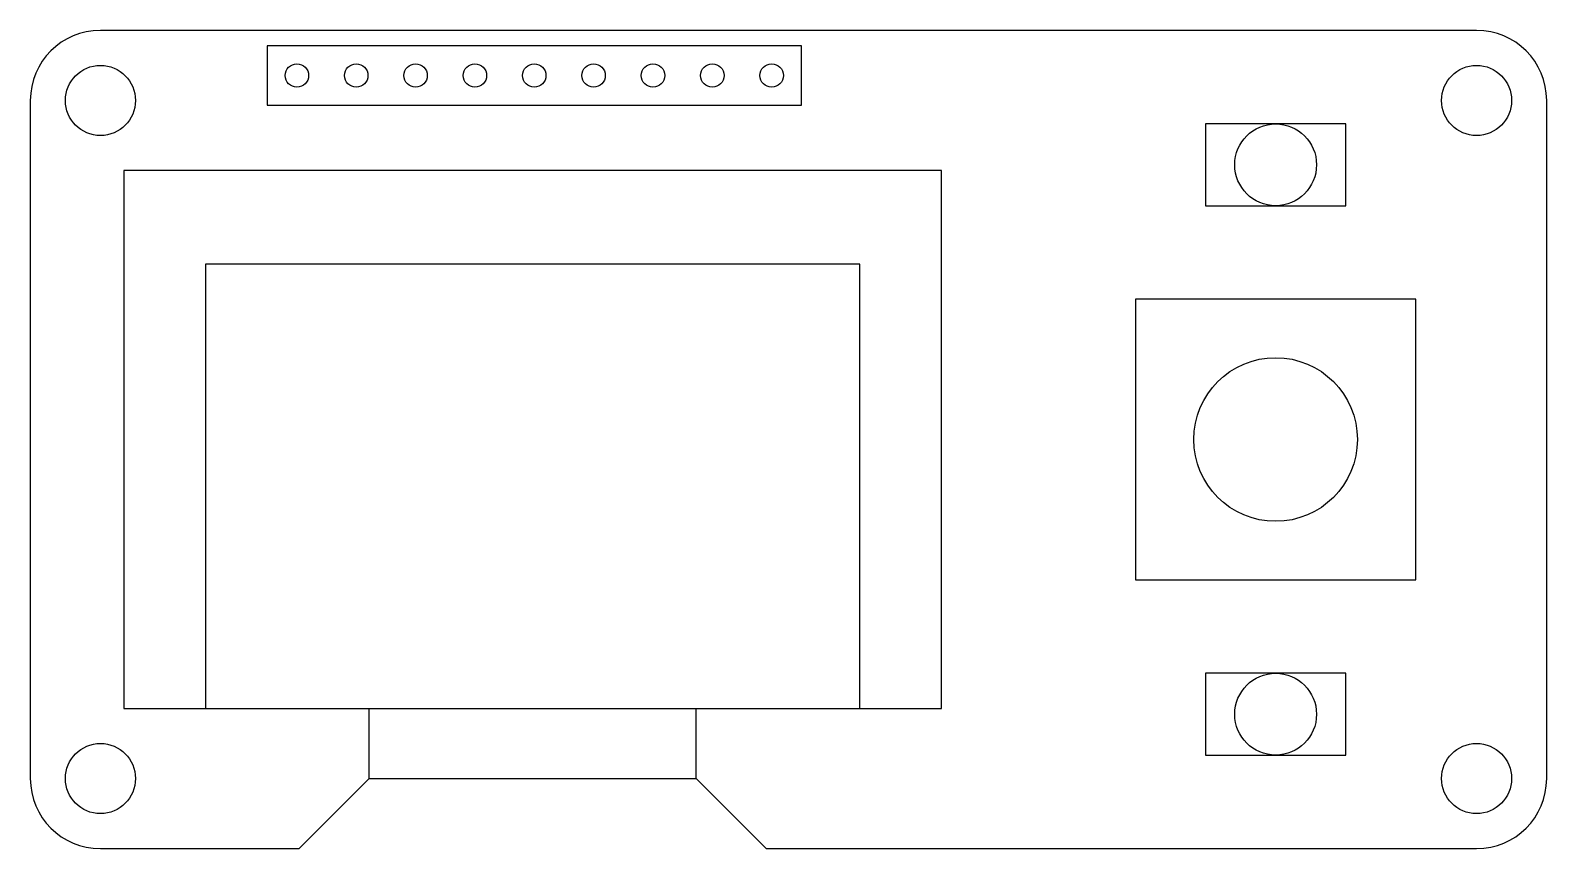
# Model space of a CAD drawing. Header units: millimetres. Extents: x 0 to 64.9, y 0 to 35.
import ezdxf

# ---------------------------------------------------------------- set-up
doc = ezdxf.new("R2010")
doc.units = ezdxf.units.MM
doc.layers.add('Sketch003', color=7, linetype='CONTINUOUS')

msp = doc.modelspace()

# ---------------------------------------------------------------- linework, layer by layer
at = {"layer": 'Sketch003'}
for p, q in [((61.9, 35), (3, 35)), ((10.14, 34.34), (10.14, 31.8)), ((33, 34.34), (10.14, 34.34)), ((33, 31.8), (33, 34.34)), ((0, 32), (0, 3)), ((64.9, 3), (64.9, 32)), ((10.14, 31.8), (33, 31.8)), ((50.3, 31), (50.3, 27.5)), ((56.3, 31), (50.3, 31)), ((56.3, 27.5), (56.3, 31)), ((4, 29), (4, 6)), ((39, 29), (4, 29)), ((39, 6), (39, 29)), ((50.3, 27.5), (56.3, 27.5)), ((7.5, 25), (7.5, 6)), ((35.5, 25), (7.5, 25)), ((35.5, 6), (35.5, 25)), ((59.3, 23.5), (47.3, 23.5)), ((47.3, 23.5), (47.3, 11.5)), ((59.3, 11.5), (59.3, 23.5)), ((47.3, 11.5), (59.3, 11.5)), ((50.3, 7.5), (50.3, 4)), ((56.3, 7.5), (50.3, 7.5)), ((56.3, 4), (56.3, 7.5)), ((4, 6), (39, 6)), ((7.5, 6), (35.5, 6)), ((14.5, 3), (14.5, 6)), ((28.5, 3), (28.5, 6)), ((50.3, 4), (56.3, 4)), ((11.5, 0), (14.5, 3)), ((14.5, 3), (28.5, 3)), ((28.5, 3), (31.5, 0)), ((3, 0), (11.5, 0)), ((31.5, 0), (61.9, 0))]:
    msp.add_line(p, q, dxfattribs=at)
for centre, radius in [((3, 32), 1.5), ((11.41, 33.07), 0.5), ((13.95, 33.07), 0.5), ((16.49, 33.07), 0.5), ((19.03, 33.07), 0.5), ((21.57, 33.07), 0.5), ((24.11, 33.07), 0.5), ((26.65, 33.07), 0.5), ((29.19, 33.07), 0.5), ((31.73, 33.07), 0.5), ((61.9, 32), 1.5), ((53.3, 29.25), 1.75), ((53.3, 17.5), 3.5), ((53.3, 5.75), 1.75), ((3, 3), 1.5), ((61.9, 3), 1.5)]:
    msp.add_circle(centre, radius, dxfattribs=at)
for centre, start, end in [((3, 32), 90, 180), ((61.9, 32), 0, 90), ((3, 3), 180, -90), ((61.9, 3), -90, 0)]:
    msp.add_arc(centre, 3, start, end, dxfattribs=at)

doc.saveas('drawing.dxf')
